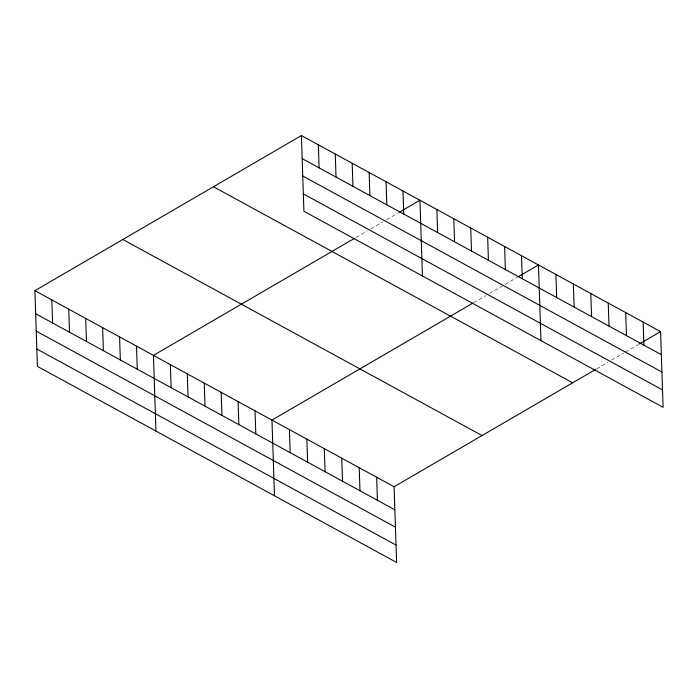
<?xml version="1.0" encoding="UTF-8"?>
<svg xmlns="http://www.w3.org/2000/svg" width="698" height="698" viewBox="0 0 698 698"><rect width="100%" height="100%" fill="white"/><g stroke="black" fill="none" stroke-linecap="round" stroke-linejoin="round"><path stroke-width="0.52" stroke-dasharray="3.49 2.62" d="M356.059 237.433L367.165 230.968M370.865 228.813L382.897 221.807M386.605 219.652L398.637 212.654M473.663 302.679L485.695 295.673M489.403 293.518L502.359 285.971M505.134 284.356L517.174 277.35M596.711 368.797L607.827 362.332M611.527 360.177L623.558 353.171M625.408 352.097L638.373 344.55"/><path stroke-width="1.05" d="M34.9 290.682L394.091 486.742L396.604 562.448L37.413 366.38L34.9 290.682L301.396 135.552L660.587 331.62L663.1 407.318L303.909 211.258L301.396 135.552M354.2 238.515L153.438 355.378L155.942 431.085M399.561 212.113L419.926 200.256L422.438 275.954M472.738 303.22L271.967 420.083L274.48 495.781M518.099 276.809L538.463 264.961L540.976 340.659M394.091 486.742L595.787 369.338M639.298 344.009L660.587 331.62M302.155 158.612L661.355 354.68M302.74 175.983L661.931 372.051M303.333 193.887L662.524 389.946M213.448 186.75L572.648 382.809M122.839 239.493L482.039 435.552M35.668 313.734L394.859 509.802M36.244 331.114L395.434 527.173M36.837 349.009L396.028 545.068M643.146 322.101L643.905 345.152M625.696 312.573L626.464 335.633M608.246 303.054L609.014 326.106M590.805 293.526L591.564 316.587M573.355 284.007L574.122 307.059M555.913 274.48L556.672 297.54M521.528 255.712L522.296 278.772M504.593 246.473L505.361 269.533M487.666 237.233L488.425 260.284M470.731 227.984L471.49 251.044M453.796 218.744L454.564 241.805M436.861 209.496L437.629 232.556M402.999 191.016L403.758 214.077M386.064 181.768L386.823 204.828M369.129 172.528L369.896 195.588M376.65 477.223L377.409 500.283M352.193 163.288L352.961 186.34M359.2 467.695L359.967 490.755M335.258 154.04L336.026 177.1M341.758 458.176L342.517 481.236M318.332 144.8L319.091 167.86M324.308 448.648L325.076 471.708M306.858 439.129L307.626 462.189M289.417 429.602L290.176 452.662M255.032 410.843L255.8 433.894M238.105 401.594L238.864 424.654M221.17 392.355L221.929 415.415M204.235 383.106L205.003 406.166M187.3 373.866L188.067 396.926M170.364 364.626L171.132 387.678M136.503 346.138L137.262 369.198M119.567 336.898L120.335 359.95M102.632 327.65L103.4 350.71M85.697 318.41L86.465 341.47M68.77 309.162L69.53 332.222M51.835 299.922L52.594 322.982"/></g></svg>
